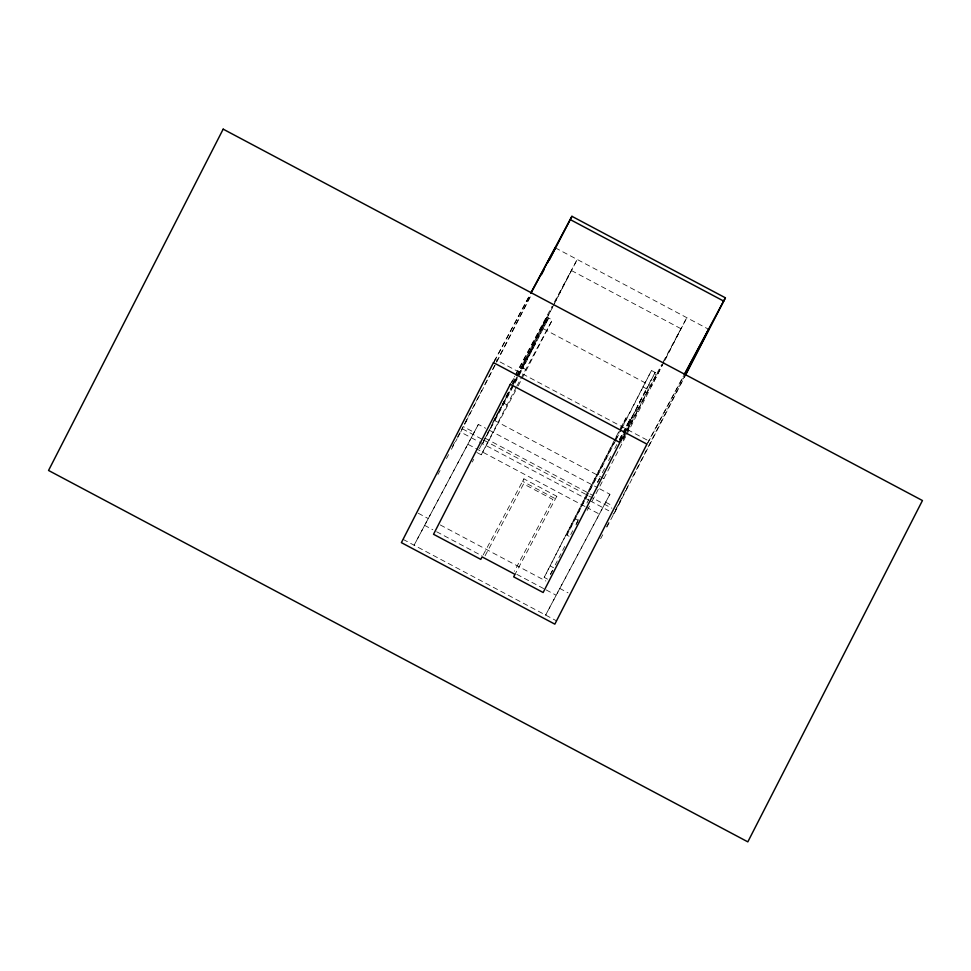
<?xml version="1.0" encoding="UTF-8"?>
<svg xmlns="http://www.w3.org/2000/svg" width="971" height="971" viewBox="0 0 971 971"><rect width="100%" height="100%" fill="white"/><g stroke="black" fill="none" stroke-linecap="round" stroke-linejoin="round"><path stroke-width="0.73" stroke-dasharray="4.86 3.64" d="M493.851 362.074L495.222 359.391L648.677 440.895M466.881 420.079L460.667 432.083L478.011 441.295M478.375 424.412L414.083 545.216L478.375 424.412L485.682 428.284M518.186 385.888L552.293 319.981L546.819 317.068L521.014 367.463L522.835 368.434M507.663 394.505L481.628 445.301L523.066 368.045M479.395 448.76L511.693 386.992M512.385 385.657L516.487 377.61M517.179 376.275L571.312 270.472L680.926 328.696L663.108 363.518M476.846 452.486L481.228 454.816L516.05 387.587M523.915 478.837L522.641 481.337L555.521 498.803L556.808 496.302L523.915 478.837L481.507 558.058M547.486 579.129L544.197 577.381L620.093 429.036M544.197 577.381L613.781 441.939M614.473 440.591L619.292 431.148M619.984 429.801L626.198 417.664L631.672 420.577L621.331 440.798M569.067 536.271L566.87 535.106L614.473 442.06M615.165 440.713L619.304 432.617M619.996 431.27L651.48 370.509L656.954 373.422L621.27 443.14M566.87 535.106L615.602 440.628M616.294 439.28L621.124 429.85M621.816 428.502L651.48 370.509M550.533 574.14L552.548 570.183M555.242 564.916L557.269 560.971M558.895 557.742L560.971 553.701M562.658 550.436L564.673 546.479M570.742 534.633L572.756 530.676M576.143 524.024L578.898 518.635M586.909 503.027L588.936 499.07M597.529 482.223L599.714 477.999M602.36 472.792L605.807 466.044M608.574 460.655L612.021 453.906M614.777 448.517L616.852 444.463M619.255 439.802L622.617 433.224M575.973 524.874L577.988 520.917M619.498 439.827L622.945 433.09M623.139 432.69L629.851 419.606L623.746 430.978M620.202 439.948L646.637 388.315L648.458 389.286L621.331 442.278M619.947 441.222L655.134 372.451L646.419 388.716M621.076 440.773L624.45 434.195M592.116 501.194L626.101 435.833M626.793 434.498L662.453 364.805M609.909 494.275L545.629 615.08L609.909 494.275L598.949 488.449M614.121 513.586L685.295 375.607M620.991 500.332L605.601 529.486M464.539 423.829L481.859 390.245M484.626 384.868L531.04 294.856M465.777 422.082L531.465 294.662M663.97 362.025L651.505 386.203L541.879 327.98L577.211 259.475L552.863 304.882M664.662 360.678L686.825 317.687L662.477 363.093M625.627 490.561L613.065 514.654M626.319 489.214L629.778 482.502M632.546 477.125L684.506 376.36M494.057 361.552L529.498 295.463M494.457 361.261L530.239 294.529M452.51 446.381L454.634 442.412M457.475 437.12L463.155 426.524L474.115 432.338M437.933 474.479L440.069 470.498M446.454 458.579L448.59 454.598M451.43 449.306L457.11 438.71M457.827 437.387L461.832 429.91M510.285 384.285L514.545 376.335M515.249 375.012L552.147 306.205M511.814 382.343L546.819 317.068M512.215 383.8L516.026 376.76M516.487 375.85L547.086 318.779L521.706 368.349L522.616 368.834L548.639 318.039L499.021 410.636M505.94 396.629L508.064 392.66M513.016 383.411L534.499 343.37M492.758 422.361L495.598 417.045M496.193 415.928L498.317 411.959M495.076 419.096L535.191 344.244L534.281 343.758M472.294 462.002L473.714 459.356M516.754 386.264L552.293 319.981M481.228 454.816L517.47 387.211M485.075 555.776L523.6 483.934L552.827 499.458L514.314 571.3M514.387 575.524L556.808 496.302M620.772 427.774L626.198 417.664M597.638 482.247L599.593 478.582M619.049 442.303L623.333 434.316M624.05 432.981L626.186 429M619.899 442.497L624.159 434.559M624.863 433.236L661.761 364.416M550.472 574.431L552.426 570.778M587.152 510.455L590.429 504.325M646.941 444.148L683.669 375.643M647.924 442.764L683.705 376.044M606.681 526.561L608.805 522.592M600.624 538.759L602.76 534.79M555.278 247.823L708.745 329.339M654.478 373.677L656.311 374.648M546.163 318.294L547.996 319.265M546.43 320.017L547.341 320.503M642.766 386.774L648.24 389.674M646.88 393.085L645.047 392.114L637.207 406.752L639.027 407.723M533.589 342.884L535.422 343.855M533.856 344.596L534.766 345.081M637.449 411.522L635.617 410.551L627.776 425.189L629.596 426.16M629.196 420.831L631.029 421.802M521.233 367.074L526.719 369.975M503.524 403.074L506.801 404.822M494.567 420.479L604.18 478.691M489.335 430.226L597.614 487.733M485.075 438.164L593.354 495.671M605.649 502.201L612.968 506.085M462.402 428.83L482.429 439.462M483.764 440.166L611.864 508.209M479.346 441.999L588.778 500.126M590.101 500.83L608.793 510.758M468.143 444.402L585.064 506.51M586.387 507.214L599.677 514.266M575.585 518.842L577.781 520.007M550.302 565.996L553.591 567.744M418.222 513.234L427.968 518.417M440.264 524.947L545.872 581.034M559.502 588.28L568.035 592.808M424.327 525.214L432.848 529.741M436.622 531.744L482.065 555.885M516.827 574.346L544.901 589.251M546.115 589.895L555.861 595.077M403.123 539.39L556.589 620.894"/><path stroke-width="1.46" d="M541.43 274.696L544.197 269.319M547.668 262.607L554.587 249.171M549.452 259.791L571.931 216.315L725.398 297.818L685.295 375.607M685.198 375.012L708.745 329.339L684.421 374.709M530.919 292.805L571.931 216.315M530.955 293.193L555.278 247.823M684.385 374.308L725.398 297.818M570.195 219.555L723.65 301.071M223.172 129.143L48.55 470.462L747.828 841.857L922.45 500.538L223.172 129.143M493.474 362.632L401.387 542.643L554.842 624.147L646.941 444.148L493.474 362.632M510.285 384.285L433.539 534.281L480.791 559.381L482.077 556.881L514.958 574.346L513.683 576.847L543.153 592.504L619.899 442.497L510.285 384.285"/></g></svg>
